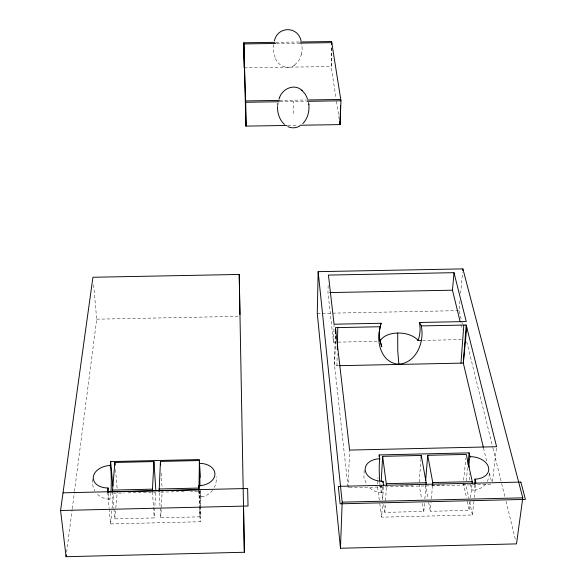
<?xml version="1.0" encoding="UTF-8"?>
<svg xmlns="http://www.w3.org/2000/svg" width="586" height="586" viewBox="0 0 586 586"><rect width="100%" height="100%" fill="white"/><g stroke="black" fill="none" stroke-linecap="round" stroke-linejoin="round"><path stroke-width="0.44" stroke-dasharray="2.93 2.2" d="M293.19 113.53L293.352 101.539M331.493 47.781L331.185 66.533L335.939 97.803M159.158 492.599L160.762 517.775L200.075 516.83L200.258 506.963M200.273 506.07L200.588 489.032M109.186 508.838L110.571 523.928L200.163 521.752L200.734 491.163L190.736 491.398M335.243 335.822L334.599 365.789L348.099 487.742L492.137 484.358M336.935 365.737L337.199 353.937M331.647 47.971L331.185 66.533L244.135 67.822M328.153 285.602L327.97 292.619L333.537 342.231L378.329 341.308M92.551 479.355C92.192 483.369 92.778 487.567 94.991 491.009M333.537 342.231L334.071 324.212M335.5 336.239L334.599 365.789L338.759 365.701M348.099 487.742L349.608 450.07M160.762 517.775L162.212 489.933M377.604 483.78L377.955 477.473M113.933 508.985L114.819 518.881L154.206 517.929L155.81 490.086M273.508 44.587L273.53 52.447L275.596 58.886M473.906 501.33L472.411 514.984L381.647 517.174L382.453 503.513M382.673 499.873L383.537 485.303M424.484 503.374L423.817 511.446L384.863 512.384L385.354 504.312M385.573 500.715L386.504 485.457M419.18 482.124L420.997 459.014M424.85 498.891L425.963 485.428M470.148 501.389L469.181 510.362L430.3 511.292L431.076 502.319M431.384 498.73L432.622 484.373M114.819 518.881L115.72 508.985M115.801 508.084L117.361 490.987M462.347 323.933L459.065 310.631L459.981 300.647M460.647 293.388L462.566 272.527M110.571 523.928L113.479 493.222L124.386 492.965M463.607 480.198L465.892 457.981M466.229 480.806L467.731 466.39M470.529 497.8L471.979 484.344M474.308 497.69L475.905 483.128M492.452 481.67L496.598 446.73M66.657 552.166L72.151 509.564M72.268 508.655L74.371 492.335M74.488 491.427L96.69 319.194L93.423 282.73M364.192 470.346L363.928 477.634L366.565 484.314M301.409 54.571L302.193 49.598L301.797 43.686M294.809 64.958L299.065 60.19L301.497 54.256M214.33 487.493C215.97 484.139 216.769 480.278 216.073 476.579M487.318 481.443L489.017 476.909L489.427 472.104M212.557 490.196C209.62 494.284 204.631 496.913 199.592 497.001M485.596 484.065C482.564 487.816 477.854 490.094 473.048 490.277M275.449 58.607C278.255 65.749 287.66 70.327 294.311 65.31M294.223 65.368L294.905 64.892M199.511 497.001L201.906 496.818M382.006 486.38L377.45 486.483L379.303 500.026M400.238 485.948L412.991 485.648M432.131 485.201L443.983 484.922M463.116 484.468L465.848 484.41L468.851 498.386M128.019 492.877L155.29 492.233M160.74 492.108L186.187 491.508M317.275 313.451L459.065 310.631M96.69 319.194L239.059 316.345M422.631 340.4L461.797 339.594M279.456 100.411L305.987 100.001M280.145 101.744L306.471 101.334M287.953 125.441L297.087 125.294M275.786 42.324L299.578 41.987M276.453 43.459L300.032 43.122M381.852 492.43C377.274 492.672 372.879 490.724 369.444 487.786M109.487 499.14C104.381 499.309 99.517 496.76 96.236 492.943M466.712 341.675L492.701 447.213M492.921 448.1L501.44 482.688M501.66 483.575L505.154 497.763M506.026 501.316L515.636 540.336M460.867 324.563L462.164 329.845M483.509 448.063L486.666 461.343M489.398 472.851L491.508 481.699M469.598 501.88L472.411 514.984M463.336 482.864L466.544 497.939M467.298 501.491L469.181 510.362M425.37 483.758L428.073 498.854M428.71 502.407L430.3 511.292M419.034 483.904L421.656 499.008M422.433 503.455L423.817 511.446M336.481 101.378L339.199 119.244M381.003 484.798L383.119 499.924M383.742 504.378L384.863 512.384M379.794 503.638L381.647 517.174M107.634 491.984L109.099 507.952M112.402 491.896L113.852 508.084M115.508 469.598L117.134 488.314M152.448 491.859L154.206 517.929M161.165 473.005L162.102 488.153M198.822 489.837L200.163 521.752M198.984 490.768L199.621 506.04M199.658 506.941L200.075 516.83M199.892 490.621A17.727 0.542 89.3 0 1 199.042 490.577M110.901 492.723A17.763 1.685 -90 0 1 108.351 493.566M474.697 484.769A17.675 2.893 87.2 0 1 470.404 484.417M469.716 480.029A17.675 2.893 87.2 0 1 469.152 473.7M382.812 486.929A17.705 1.758 87.9 0 1 380.211 486.534M379.977 484.446A17.705 1.758 87.9 0 1 379.765 482.139"/><path stroke-width="0.88" d="M331.551 44.206L331.595 41.525L300.493 41.972M198.947 489.867L199.423 460.53L160.447 461.424L159.099 491.705M277.559 106.527C277.317 113.076 279.478 120.02 284.496 124.437M318.154 271.655L317.275 313.451L340.473 548.247L516.508 543.889L522.785 497.851L462.896 268.893L318.154 271.655L342.18 502.158L340.473 548.247M337.302 349.395L337.792 327.603M417.65 339.829A20.605 12.643 4.4 0 0 397.726 333.046L397.755 350.86L398.729 362.668A12.87 1.502 88.3 0 0 399.051 364.177C416.646 362.668 424.747 341.345 421.246 325.919A19.206 11.566 4.3 0 0 419.378 322.49L466.258 321.546L453.996 272.673L328.424 275.076L334.071 324.212L381.12 323.267A19.199 11.566 4.2 0 0 380.504 326.739C375.428 340.986 381.296 363.591 399.051 364.177M331.735 44.433L331.779 42.668L300.032 43.122M340.569 105.744L340.012 124.606L299.827 125.25M335.58 333.559L335.69 329.977M331.595 41.525L340.971 100.799L340.012 124.606L339.609 121.925M379.12 456.736L379.215 454.934L469.137 452.875L469.994 456.692A17.675 2.893 87.2 0 0 468.976 467.24M381.208 481.238L382.651 456.34L421.275 455.454L426.183 482.739L426.037 484.534M152.382 490.958L153.942 461.57L114.893 462.464L112.402 491.896M386.504 485.457L382.651 456.34M460.984 363.13L463.812 325.062M421.246 325.919L466.178 325.01L463.306 363.086L483.296 447.177M421.063 458.12L421.275 455.454M425.663 480.198L427.707 455.307L466.258 454.428L472.272 481.655L472.074 483.45M432.622 484.373L432.776 482.586L427.707 455.307M460.222 321.919L452.465 290.195L453.996 272.673M462.728 270.71L462.896 268.893M466.756 327.318L463.306 363.086L339.668 365.679M110.285 465.43L110.666 461.592L199.438 459.556L199.365 463.38A15.99 11.141 -3.7 0 1 214.916 474.235A15.99 11.141 -3.7 0 1 198.91 485.757M277.632 105.385L277.918 103.129M467.914 464.588L469.137 452.875M243.534 506.121L244.347 552.261L66.072 556.7L66.306 554.883M66.072 556.7L60.57 510.501L92.932 277.259L239.227 274.46L244.347 552.261M274.395 40.895C277.632 26.026 297.82 25.887 301.065 40.822M278.914 99.217L279.698 97.254M379.274 337.47L381.772 346.78L380.16 341.272L380.475 340.627M279.566 97.54C282.445 88.72 294.34 83.388 301.731 90.215M302.823 123.609C307.723 118.621 309.598 111.23 308.837 104.396M299.629 126.078C296.091 128.195 291.513 128.459 287.807 126.613M112.241 490.101L152.265 489.163M158.931 489.002L198.874 488.065M386.613 483.662L426.183 482.739M432.776 482.586L472.272 481.655M63.024 492.826L247.636 488.49L248.032 506.011L60.57 510.501M342.18 502.158L522.785 497.851M329.801 292.582L452.465 290.195M380.512 326.739L335.419 327.655L349.608 450.07L496.598 446.73L466.178 325.01M417.569 339.909L418.074 340.495L420.807 340.437M279.456 100.411L245.6 100.931L245.944 126.115L287.037 125.455M306.903 99.986L340.759 99.459M274.871 42.339L243.769 42.785L245.644 102.279L279.236 101.752M307.379 101.319L340.971 100.799M275.545 43.474L243.805 43.928L245.944 126.115L245.644 102.279M302.164 90.581L305.203 94.082L307.489 98.653M301.563 90.076L302.339 90.735M469.994 456.692A16.364 11.068 8.9 0 1 488.556 467.54A16.364 11.068 8.9 0 1 475.012 479.128L475.905 483.128M308.566 102.565L308.859 104.564M379.215 454.934L379.765 458.765A17.705 1.758 87.9 0 0 379.669 480.923M379.765 458.765A16.232 11.222 5 0 0 365.232 470.397A16.232 11.222 5 0 0 382.966 481.282L383.537 485.303M110.666 461.592L112.834 485.992M114.893 462.464L115.127 465.138M153.942 461.57L155.81 490.086M160.447 461.424L160.667 464.991M199.694 465.877L200.119 477.458M239.227 274.46L239.938 314.506M243.769 42.785L244.135 67.822M198.932 486.841A17.727 0.542 89.3 0 1 198.903 485.86L198.822 489.837L107.634 491.984L108.036 487.962A16.152 11.097 -7.8 0 1 93.306 477.063A16.152 11.097 -7.8 0 1 110.278 465.496M199.365 463.314A17.727 0.542 89.3 0 1 199.921 485.992M110.285 465.365A17.763 1.685 -90 0 1 110.959 491.874M108.285 492.716A17.763 1.685 -90 0 1 108.029 487.992M475.012 479.128A17.675 2.893 87.2 0 1 474.792 483.758M382.966 481.282A17.705 1.758 87.9 0 1 382.951 482.512M380.351 340.598A20.605 12.65 4.4 0 1 397.726 333.046M380.189 341.264A49.224 38.625 -10.4 0 1 381.149 323.267M419.342 322.498A49.143 38.83 -7.8 0 1 418.045 340.488M520.859 482.073L338.32 486.365L340.107 503.821L525.43 499.397L520.859 482.073"/></g></svg>
